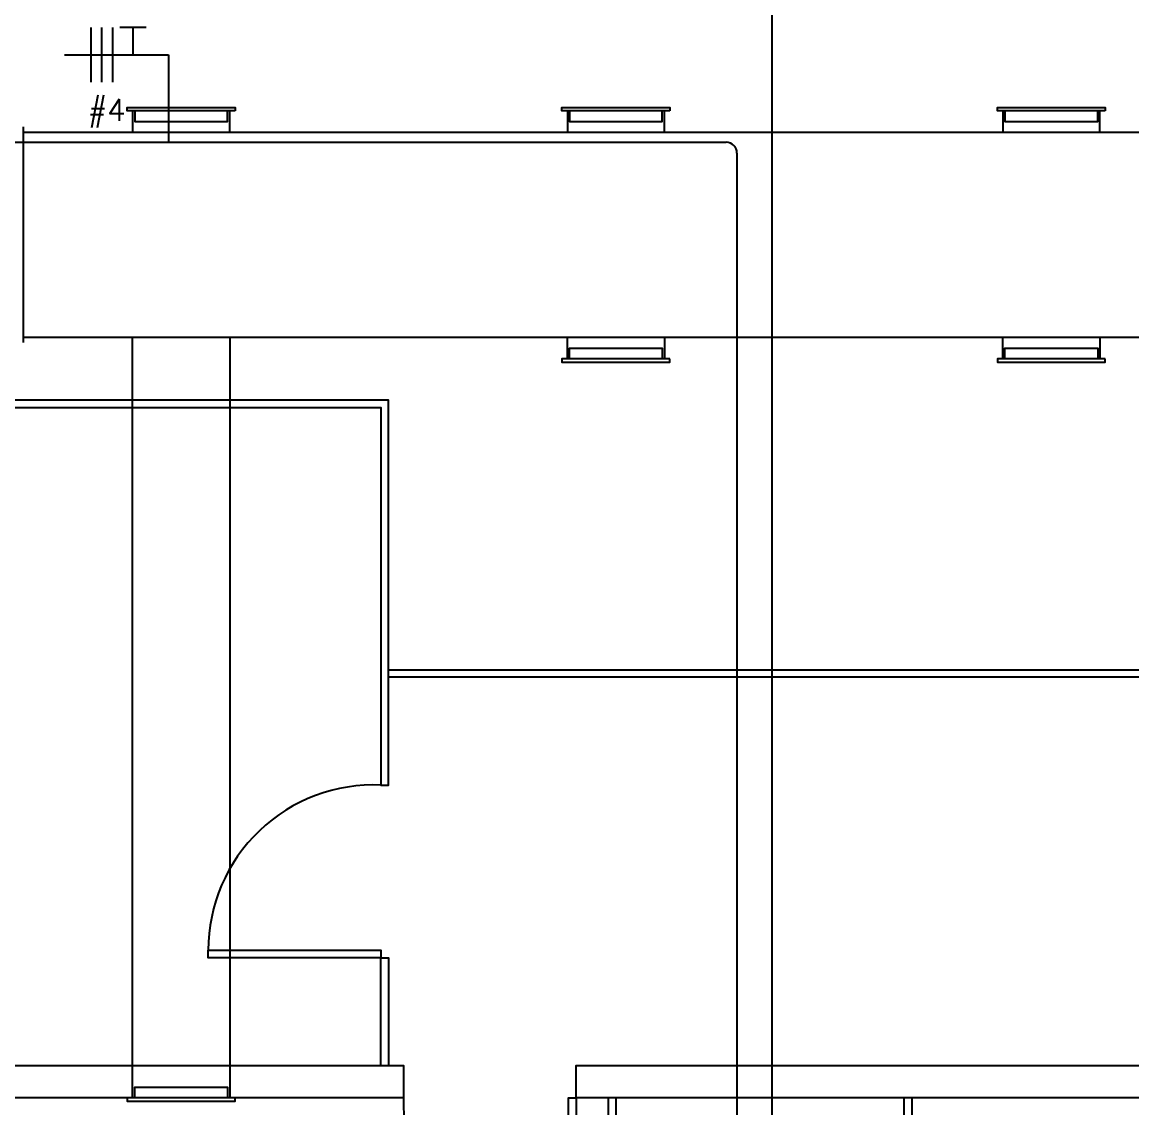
# Model space of a CAD drawing. Header units: metres. Extents: x -367 to 374, y -238 to 224.
# Drawn here: x 346.6 to 351.75, y 188.99 to 194.02 of the extents above; entities that cross this region are included whole.
import ezdxf
from ezdxf.enums import TextEntityAlignment as Align

# ---------------------------------------------------------------- set-up
doc = ezdxf.new("R2010")
doc.units = ezdxf.units.M
for name, color, linetype in [('EL-FIO', 3, 'Continuous'), ('ELE-ALIMENTADORES', 160, 'Continuous'), ('LA_BAU_BASES GERAIS_R00$0$ARQ-XREF-ATT', 8, 'Continuous'), ('LA_BAU_BASES GERAIS_R00$0$BASE', 253, 'Continuous'), ('LA_BAU_BASES GERAIS_R00$0$dutos', 31, 'Continuous')]:
    doc.layers.add(name, color=color, linetype=linetype)
doc.styles.add('LA_BAU_BASES GERAIS_R00$0$R60-125-RS', font='romans.shx', dxfattribs={"height": 0.19})
doc.styles.add('LA_BAU_BASES GERAIS_R00$0$R80-100-RS', font='romans.shx', dxfattribs={"height": 0.203})
doc.styles.get("Standard").update_dxf_attribs({"font": 'romans.shx'})

# ---------------------------------------------------------------- blocks, each defined once
blk = doc.blocks.new('LA_BAU_BASES GERAIS_R00$0$LA_BAU_ALVENARIA SUPERIOR_R01')
at = {"layer": 'LA_BAU_BASES GERAIS_R00$0$BASE', "linetype": 'Continuous', "ltscale": 0.5}
for p, q in [((249.32, 186.5), (249.32, 189.035)), ((249.355, 186.535), (249.355, 189.035))]:
    blk.add_line(p, q, dxfattribs=at)
at = {"layer": 'LA_BAU_BASES GERAIS_R00$0$BASE', "linetype": 'Continuous'}
for points in [[(235.15, 200.25), (245.0223, 200.25), (245.0223, 199.8604), (244.8723, 199.8604), (244.8723, 200.0296), (244.37, 200.0296), (244.37, 199.0796), (244.8723, 199.0796), (244.8723, 199.2593), (245.0223, 199.2593), (245.0223, 198.9296), (244.37, 198.9296), (244.37, 189.185), (248.37, 189.185), (248.37, 189.035), (244.37, 189.035), (244.37, 177.2), (245.4, 177.2), (245.4, 176.8), (245.25, 176.8), (245.25, 176.95), (244.01, 176.95), (244.01, 200), (227.3206, 200)], [(248.3, 191.02), (253.655, 191.02), (253.655, 193.435), (253.74, 193.435), (253.74, 193.4), (253.69, 193.4), (253.69, 190.985), (248.3, 190.985)], [(244.37, 192.235), (248.265, 192.235), (248.265, 190.485), (248.3, 190.485), (248.3, 192.27), (244.37, 192.27)], [(248.265, 189.185), (248.265, 189.685), (248.3, 189.685), (248.3, 189.185)]]:
    blk.add_lwpolyline(points, dxfattribs=at)
for points in [[(247.465, 189.72), (248.265, 189.72), (248.265, 189.685), (247.465, 189.685)], [(251.94, 189.035), (249.17, 189.035), (249.17, 189.185), (251.94, 189.185)], [(249.135, 188.235), (249.135, 189.035), (249.17, 189.035), (249.17, 188.235)]]:
    blk.add_lwpolyline(points, close=True, dxfattribs=at)
at = {"layer": 'LA_BAU_BASES GERAIS_R00$0$BASE', "linetype": 'Continuous', "ltscale": 0.5}
blk.add_lwpolyline([(250.725, 189.035), (250.725, 188.385), (250.69, 188.385), (250.69, 189.035)], dxfattribs=at)
at = {"layer": 'LA_BAU_BASES GERAIS_R00$0$BASE', "linetype": 'Continuous'}
for centre, start, end in [((248.2308, 189.72), 87.4377, 180), ((249.135, 189.0008), 177.4377, 270)]:
    blk.add_arc(centre, 0.7658, start, end, dxfattribs=at)
blk = doc.blocks.new('LA_BAU_BASES GERAIS_R00$0$A$C2E3D5B4E')
at = {"layer": 'LA_BAU_BASES GERAIS_R00$0$dutos', "color": 251}
for p, q in [((-19.1858, 15.6613), (-19.6358, 15.6613)), ((-19.6358, 15.6613), (-19.6358, 15.5613)), ((-19.1858, 15.6613), (-19.6358, 15.6613)), ((-19.6358, 15.6613), (-19.6358, 15.5613)), ((-19.1858, 15.6613), (-19.6358, 15.6613)), ((-19.6358, 15.6613), (-19.6358, 15.5613)), ((-19.1858, 15.6613), (-19.6358, 15.6613)), ((-19.6358, 15.6613), (-19.6358, 15.5613)), ((-19.1858, 15.6613), (-19.6358, 15.6613)), ((-19.6358, 15.6613), (-19.6358, 15.5613)), ((-19.1858, 15.6613), (-19.6358, 15.6613)), ((-19.6358, 15.6613), (-19.6358, 15.5613)), ((-19.1858, 15.6613), (-19.6358, 15.6613)), ((-19.6358, 15.6613), (-19.6358, 15.5613)), ((-19.1858, 15.6613), (-19.6358, 15.6613)), ((-19.6358, 15.6613), (-19.6358, 15.5613)), ((-19.1858, 15.6613), (-19.6358, 15.6613)), ((-19.6358, 15.6613), (-19.6358, 15.5613)), ((-19.1858, 15.6613), (-19.6358, 15.6613)), ((-19.6358, 15.6613), (-19.6358, 15.5613)), ((-19.1858, 15.6613), (-19.6358, 15.6613)), ((-19.6358, 15.6613), (-19.6358, 15.5613)), ((-19.1858, 15.6613), (-19.6358, 15.6613)), ((-19.6358, 15.6613), (-19.6358, 15.5613)), ((-19.1858, 15.6613), (-19.6358, 15.6613)), ((-19.6358, 15.6613), (-19.6358, 15.5613)), ((-19.1858, 15.6613), (-19.6358, 15.6613)), ((-19.6358, 15.6613), (-19.6358, 15.5613)), ((-19.1858, 15.6613), (-19.6358, 15.6613)), ((-19.6358, 15.6613), (-19.6358, 15.5613)), ((-19.1858, 15.6613), (-19.6358, 15.6613)), ((-19.6358, 15.6613), (-19.6358, 15.5613)), ((-19.1858, 15.5613), (-19.1858, 15.6613)), ((-19.1858, 15.5613), (-19.1858, 15.6613)), ((-19.1858, 15.5613), (-19.1858, 15.6613)), ((-19.1858, 15.5613), (-19.1858, 15.6613)), ((-19.1858, 15.5613), (-19.1858, 15.6613)), ((-19.1858, 15.5613), (-19.1858, 15.6613)), ((-19.1858, 15.5613), (-19.1858, 15.6613)), ((-19.1858, 15.5613), (-19.1858, 15.6613)), ((-19.1858, 15.5613), (-19.1858, 15.6613)), ((-19.1858, 15.5613), (-19.1858, 15.6613)), ((-19.1858, 15.5613), (-19.1858, 15.6613)), ((-19.1858, 15.5613), (-19.1858, 15.6613)), ((-19.1858, 15.5613), (-19.1858, 15.6613)), ((-19.1858, 15.5613), (-19.1858, 15.6613)), ((-19.1858, 15.5613), (-19.1858, 15.6613)), ((-19.1858, 15.5613), (-19.1858, 15.6613)), ((-17.1709, 15.6613), (-17.6209, 15.6613)), ((-17.6209, 15.6613), (-17.6209, 15.5613)), ((-17.1709, 15.6613), (-17.6209, 15.6613)), ((-17.6209, 15.6613), (-17.6209, 15.5613)), ((-17.1709, 15.6613), (-17.6209, 15.6613)), ((-17.6209, 15.6613), (-17.6209, 15.5613)), ((-17.1709, 15.6613), (-17.6209, 15.6613)), ((-17.6209, 15.6613), (-17.6209, 15.5613)), ((-17.1709, 15.6613), (-17.6209, 15.6613)), ((-17.6209, 15.6613), (-17.6209, 15.5613)), ((-17.1709, 15.6613), (-17.6209, 15.6613)), ((-17.6209, 15.6613), (-17.6209, 15.5613)), ((-17.1709, 15.6613), (-17.6209, 15.6613)), ((-17.6209, 15.6613), (-17.6209, 15.5613)), ((-17.1709, 15.6613), (-17.6209, 15.6613)), ((-17.6209, 15.6613), (-17.6209, 15.5613)), ((-17.1709, 15.6613), (-17.6209, 15.6613)), ((-17.6209, 15.6613), (-17.6209, 15.5613)), ((-17.1709, 15.6613), (-17.6209, 15.6613)), ((-17.6209, 15.6613), (-17.6209, 15.5613)), ((-17.1709, 15.6613), (-17.6209, 15.6613)), ((-17.6209, 15.6613), (-17.6209, 15.5613)), ((-17.1709, 15.6613), (-17.6209, 15.6613)), ((-17.6209, 15.6613), (-17.6209, 15.5613)), ((-17.1709, 15.6613), (-17.6209, 15.6613)), ((-17.6209, 15.6613), (-17.6209, 15.5613)), ((-17.1709, 15.6613), (-17.6209, 15.6613)), ((-17.6209, 15.6613), (-17.6209, 15.5613)), ((-17.1709, 15.6613), (-17.6209, 15.6613)), ((-17.6209, 15.6613), (-17.6209, 15.5613)), ((-17.1709, 15.6613), (-17.6209, 15.6613)), ((-17.6209, 15.6613), (-17.6209, 15.5613)), ((-17.1709, 15.5613), (-17.1709, 15.6613)), ((-17.1709, 15.5613), (-17.1709, 15.6613)), ((-17.1709, 15.5613), (-17.1709, 15.6613)), ((-17.1709, 15.5613), (-17.1709, 15.6613)), ((-17.1709, 15.5613), (-17.1709, 15.6613)), ((-17.1709, 15.5613), (-17.1709, 15.6613)), ((-17.1709, 15.5613), (-17.1709, 15.6613)), ((-17.1709, 15.5613), (-17.1709, 15.6613)), ((-17.1709, 15.5613), (-17.1709, 15.6613)), ((-17.1709, 15.5613), (-17.1709, 15.6613)), ((-17.1709, 15.5613), (-17.1709, 15.6613)), ((-17.1709, 15.5613), (-17.1709, 15.6613)), ((-17.1709, 15.5613), (-17.1709, 15.6613)), ((-17.1709, 15.5613), (-17.1709, 15.6613)), ((-17.1709, 15.5613), (-17.1709, 15.6613)), ((-17.1709, 15.5613), (-17.1709, 15.6613)), ((-15.1529, 15.6613), (-15.6029, 15.6613)), ((-15.6029, 15.6613), (-15.6029, 15.5613)), ((-15.1529, 15.6613), (-15.6029, 15.6613)), ((-15.6029, 15.6613), (-15.6029, 15.5613)), ((-15.1529, 15.6613), (-15.6029, 15.6613)), ((-15.6029, 15.6613), (-15.6029, 15.5613)), ((-15.1529, 15.6613), (-15.6029, 15.6613)), ((-15.6029, 15.6613), (-15.6029, 15.5613)), ((-15.1529, 15.6613), (-15.6029, 15.6613)), ((-15.6029, 15.6613), (-15.6029, 15.5613)), ((-15.1529, 15.6613), (-15.6029, 15.6613)), ((-15.6029, 15.6613), (-15.6029, 15.5613)), ((-15.1529, 15.6613), (-15.6029, 15.6613)), ((-15.6029, 15.6613), (-15.6029, 15.5613)), ((-15.1529, 15.6613), (-15.6029, 15.6613)), ((-15.6029, 15.6613), (-15.6029, 15.5613)), ((-15.1529, 15.6613), (-15.6029, 15.6613)), ((-15.6029, 15.6613), (-15.6029, 15.5613)), ((-15.1529, 15.6613), (-15.6029, 15.6613)), ((-15.6029, 15.6613), (-15.6029, 15.5613)), ((-15.1529, 15.6613), (-15.6029, 15.6613)), ((-15.6029, 15.6613), (-15.6029, 15.5613)), ((-15.1529, 15.6613), (-15.6029, 15.6613)), ((-15.6029, 15.6613), (-15.6029, 15.5613)), ((-15.1529, 15.6613), (-15.6029, 15.6613)), ((-15.6029, 15.6613), (-15.6029, 15.5613)), ((-15.1529, 15.6613), (-15.6029, 15.6613)), ((-15.6029, 15.6613), (-15.6029, 15.5613)), ((-15.1529, 15.6613), (-15.6029, 15.6613)), ((-15.6029, 15.6613), (-15.6029, 15.5613)), ((-15.1529, 15.6613), (-15.6029, 15.6613)), ((-15.6029, 15.6613), (-15.6029, 15.5613)), ((-15.1529, 15.5613), (-15.1529, 15.6613)), ((-15.1529, 15.5613), (-15.1529, 15.6613)), ((-15.1529, 15.5613), (-15.1529, 15.6613)), ((-15.1529, 15.5613), (-15.1529, 15.6613)), ((-15.1529, 15.5613), (-15.1529, 15.6613)), ((-15.1529, 15.5613), (-15.1529, 15.6613)), ((-15.1529, 15.5613), (-15.1529, 15.6613)), ((-15.1529, 15.5613), (-15.1529, 15.6613)), ((-15.1529, 15.5613), (-15.1529, 15.6613)), ((-15.1529, 15.5613), (-15.1529, 15.6613)), ((-15.1529, 15.5613), (-15.1529, 15.6613)), ((-15.1529, 15.5613), (-15.1529, 15.6613)), ((-15.1529, 15.5613), (-15.1529, 15.6613)), ((-15.1529, 15.5613), (-15.1529, 15.6613)), ((-15.1529, 15.5613), (-15.1529, 15.6613)), ((-15.1529, 15.5613), (-15.1529, 15.6613)), ((-20.1426, 15.5863), (-20.1426, 14.5863)), ((-20.1426, 15.5863), (-20.1426, 14.5863)), ((-20.1426, 15.5863), (-20.1426, 14.5863)), ((-20.1426, 15.5863), (-20.1426, 14.5863)), ((-20.1426, 15.5863), (-20.1426, 14.5863)), ((-20.1426, 15.5863), (-20.1426, 14.5863)), ((-20.1426, 15.5863), (-20.1426, 14.5863)), ((-20.1426, 15.5863), (-20.1426, 14.5863)), ((-20.1426, 15.5863), (-20.1426, 14.5863)), ((-20.1426, 15.5863), (-20.1426, 14.5863)), ((-20.1426, 15.5863), (-20.1426, 14.5863)), ((-20.1426, 15.5863), (-20.1426, 14.5863)), ((-20.1426, 15.5863), (-20.1426, 14.5863)), ((-20.1426, 15.5863), (-20.1426, 14.5863)), ((-20.1426, 15.5863), (-20.1426, 14.5863)), ((-20.1426, 15.5863), (-20.1426, 14.5863)), ((-20.1426, 15.5613), (-14.3689, 15.5613)), ((-20.1426, 15.5613), (-14.3689, 15.5613)), ((-20.1426, 15.5613), (-14.3689, 15.5613)), ((-20.1426, 15.5613), (-14.3689, 15.5613)), ((-20.1426, 15.5613), (-14.3689, 15.5613)), ((-20.1426, 15.5613), (-14.3689, 15.5613)), ((-20.1426, 15.5613), (-14.3689, 15.5613)), ((-20.1426, 15.5613), (-14.3689, 15.5613)), ((-20.1426, 15.5613), (-14.3689, 15.5613)), ((-20.1426, 15.5613), (-14.3689, 15.5613)), ((-20.1426, 15.5613), (-14.3689, 15.5613)), ((-20.1426, 15.5613), (-14.3689, 15.5613)), ((-20.1426, 15.5613), (-14.3689, 15.5613)), ((-20.1426, 15.5613), (-14.3689, 15.5613)), ((-20.1426, 15.5613), (-14.3689, 15.5613)), ((-20.1426, 15.5613), (-14.3689, 15.5613)), ((-20.1426, 14.6113), (-14.3689, 14.6113)), ((-20.1426, 14.6113), (-14.3689, 14.6113)), ((-20.1426, 14.6113), (-14.3689, 14.6113)), ((-20.1426, 14.6113), (-14.3689, 14.6113)), ((-20.1426, 14.6113), (-14.3689, 14.6113)), ((-20.1426, 14.6113), (-14.3689, 14.6113)), ((-20.1426, 14.6113), (-14.3689, 14.6113)), ((-20.1426, 14.6113), (-14.3689, 14.6113)), ((-20.1426, 14.6113), (-14.3689, 14.6113)), ((-20.1426, 14.6113), (-14.3689, 14.6113)), ((-20.1426, 14.6113), (-14.3689, 14.6113)), ((-20.1426, 14.6113), (-14.3689, 14.6113)), ((-20.1426, 14.6113), (-14.3689, 14.6113)), ((-20.1426, 14.6113), (-14.3689, 14.6113)), ((-20.1426, 14.6113), (-14.3689, 14.6113)), ((-20.1426, 14.6113), (-14.3689, 14.6113)), ((-19.6358, 11.085), (-19.6358, 14.6113)), ((-19.6358, 11.085), (-19.6358, 14.6113)), ((-19.6358, 11.085), (-19.6358, 14.6113)), ((-19.6358, 11.085), (-19.6358, 14.6113)), ((-19.6358, 11.085), (-19.6358, 14.6113)), ((-19.6358, 11.085), (-19.6358, 14.6113)), ((-19.6358, 11.085), (-19.6358, 14.6113)), ((-19.6358, 11.085), (-19.6358, 14.6113)), ((-19.6358, 11.085), (-19.6358, 14.6113)), ((-19.6358, 11.085), (-19.6358, 14.6113)), ((-19.6358, 11.085), (-19.6358, 14.6113)), ((-19.6358, 11.085), (-19.6358, 14.6113)), ((-19.6358, 11.085), (-19.6358, 14.6113)), ((-19.6358, 11.085), (-19.6358, 14.6113)), ((-19.6358, 11.085), (-19.6358, 14.6113)), ((-19.6358, 11.085), (-19.6358, 14.6113)), ((-19.1858, 14.6113), (-19.1858, 11.085)), ((-19.1858, 14.6113), (-19.1858, 11.085)), ((-19.1858, 14.6113), (-19.1858, 11.085)), ((-19.1858, 14.6113), (-19.1858, 11.085)), ((-19.1858, 14.6113), (-19.1858, 11.085)), ((-19.1858, 14.6113), (-19.1858, 11.085)), ((-19.1858, 14.6113), (-19.1858, 11.085)), ((-19.1858, 14.6113), (-19.1858, 11.085)), ((-19.1858, 14.6113), (-19.1858, 11.085)), ((-19.1858, 14.6113), (-19.1858, 11.085)), ((-19.1858, 14.6113), (-19.1858, 11.085)), ((-19.1858, 14.6113), (-19.1858, 11.085)), ((-19.1858, 14.6113), (-19.1858, 11.085)), ((-19.1858, 14.6113), (-19.1858, 11.085)), ((-19.1858, 14.6113), (-19.1858, 11.085)), ((-19.1858, 14.6113), (-19.1858, 11.085)), ((-17.6209, 14.5113), (-17.6209, 14.6113)), ((-17.6209, 14.5113), (-17.6209, 14.6113)), ((-17.6209, 14.5113), (-17.6209, 14.6113)), ((-17.6209, 14.5113), (-17.6209, 14.6113)), ((-17.6209, 14.5113), (-17.6209, 14.6113)), ((-17.6209, 14.5113), (-17.6209, 14.6113)), ((-17.6209, 14.5113), (-17.6209, 14.6113)), ((-17.6209, 14.5113), (-17.6209, 14.6113)), ((-17.6209, 14.5113), (-17.6209, 14.6113)), ((-17.6209, 14.5113), (-17.6209, 14.6113)), ((-17.6209, 14.5113), (-17.6209, 14.6113)), ((-17.6209, 14.5113), (-17.6209, 14.6113)), ((-17.6209, 14.5113), (-17.6209, 14.6113)), ((-17.6209, 14.5113), (-17.6209, 14.6113)), ((-17.6209, 14.5113), (-17.6209, 14.6113)), ((-17.6209, 14.5113), (-17.6209, 14.6113)), ((-17.1709, 14.6113), (-17.1709, 14.5113)), ((-17.1709, 14.6113), (-17.1709, 14.5113)), ((-17.1709, 14.6113), (-17.1709, 14.5113)), ((-17.1709, 14.6113), (-17.1709, 14.5113)), ((-17.1709, 14.6113), (-17.1709, 14.5113)), ((-17.1709, 14.6113), (-17.1709, 14.5113)), ((-17.1709, 14.6113), (-17.1709, 14.5113)), ((-17.1709, 14.6113), (-17.1709, 14.5113)), ((-17.1709, 14.6113), (-17.1709, 14.5113)), ((-17.1709, 14.6113), (-17.1709, 14.5113)), ((-17.1709, 14.6113), (-17.1709, 14.5113)), ((-17.1709, 14.6113), (-17.1709, 14.5113)), ((-17.1709, 14.6113), (-17.1709, 14.5113)), ((-17.1709, 14.6113), (-17.1709, 14.5113)), ((-17.1709, 14.6113), (-17.1709, 14.5113)), ((-17.1709, 14.6113), (-17.1709, 14.5113)), ((-15.6029, 14.5113), (-15.6029, 14.6113)), ((-15.6029, 14.5113), (-15.6029, 14.6113)), ((-15.6029, 14.5113), (-15.6029, 14.6113)), ((-15.6029, 14.5113), (-15.6029, 14.6113)), ((-15.6029, 14.5113), (-15.6029, 14.6113)), ((-15.6029, 14.5113), (-15.6029, 14.6113)), ((-15.6029, 14.5113), (-15.6029, 14.6113)), ((-15.6029, 14.5113), (-15.6029, 14.6113)), ((-15.6029, 14.5113), (-15.6029, 14.6113)), ((-15.6029, 14.5113), (-15.6029, 14.6113)), ((-15.6029, 14.5113), (-15.6029, 14.6113)), ((-15.6029, 14.5113), (-15.6029, 14.6113)), ((-15.6029, 14.5113), (-15.6029, 14.6113)), ((-15.6029, 14.5113), (-15.6029, 14.6113)), ((-15.6029, 14.5113), (-15.6029, 14.6113)), ((-15.6029, 14.5113), (-15.6029, 14.6113)), ((-15.1529, 14.6113), (-15.1529, 14.5113)), ((-15.1529, 14.6113), (-15.1529, 14.5113)), ((-15.1529, 14.6113), (-15.1529, 14.5113)), ((-15.1529, 14.6113), (-15.1529, 14.5113)), ((-15.1529, 14.6113), (-15.1529, 14.5113)), ((-15.1529, 14.6113), (-15.1529, 14.5113)), ((-15.1529, 14.6113), (-15.1529, 14.5113)), ((-15.1529, 14.6113), (-15.1529, 14.5113)), ((-15.1529, 14.6113), (-15.1529, 14.5113)), ((-15.1529, 14.6113), (-15.1529, 14.5113)), ((-15.1529, 14.6113), (-15.1529, 14.5113)), ((-15.1529, 14.6113), (-15.1529, 14.5113)), ((-15.1529, 14.6113), (-15.1529, 14.5113)), ((-15.1529, 14.6113), (-15.1529, 14.5113)), ((-15.1529, 14.6113), (-15.1529, 14.5113)), ((-15.1529, 14.6113), (-15.1529, 14.5113)), ((-17.1709, 14.5113), (-17.6209, 14.5113)), ((-17.1709, 14.5113), (-17.6209, 14.5113)), ((-17.1709, 14.5113), (-17.6209, 14.5113)), ((-17.1709, 14.5113), (-17.6209, 14.5113)), ((-17.1709, 14.5113), (-17.6209, 14.5113)), ((-17.1709, 14.5113), (-17.6209, 14.5113)), ((-17.1709, 14.5113), (-17.6209, 14.5113)), ((-17.1709, 14.5113), (-17.6209, 14.5113)), ((-17.1709, 14.5113), (-17.6209, 14.5113)), ((-17.1709, 14.5113), (-17.6209, 14.5113)), ((-17.1709, 14.5113), (-17.6209, 14.5113)), ((-17.1709, 14.5113), (-17.6209, 14.5113)), ((-17.1709, 14.5113), (-17.6209, 14.5113)), ((-17.1709, 14.5113), (-17.6209, 14.5113)), ((-17.1709, 14.5113), (-17.6209, 14.5113)), ((-17.1709, 14.5113), (-17.6209, 14.5113)), ((-15.1529, 14.5113), (-15.6029, 14.5113)), ((-15.1529, 14.5113), (-15.6029, 14.5113)), ((-15.1529, 14.5113), (-15.6029, 14.5113)), ((-15.1529, 14.5113), (-15.6029, 14.5113)), ((-15.1529, 14.5113), (-15.6029, 14.5113)), ((-15.1529, 14.5113), (-15.6029, 14.5113)), ((-15.1529, 14.5113), (-15.6029, 14.5113)), ((-15.1529, 14.5113), (-15.6029, 14.5113)), ((-15.1529, 14.5113), (-15.6029, 14.5113)), ((-15.1529, 14.5113), (-15.6029, 14.5113)), ((-15.1529, 14.5113), (-15.6029, 14.5113)), ((-15.1529, 14.5113), (-15.6029, 14.5113)), ((-15.1529, 14.5113), (-15.6029, 14.5113)), ((-15.1529, 14.5113), (-15.6029, 14.5113)), ((-15.1529, 14.5113), (-15.6029, 14.5113)), ((-15.1529, 14.5113), (-15.6029, 14.5113)), ((-19.1858, 11.085), (-19.6358, 11.085)), ((-19.1858, 11.085), (-19.6358, 11.085)), ((-19.1858, 11.085), (-19.6358, 11.085)), ((-19.1858, 11.085), (-19.6358, 11.085)), ((-19.1858, 11.085), (-19.6358, 11.085)), ((-19.1858, 11.085), (-19.6358, 11.085)), ((-19.1858, 11.085), (-19.6358, 11.085)), ((-19.1858, 11.085), (-19.6358, 11.085)), ((-19.1858, 11.085), (-19.6358, 11.085)), ((-19.1858, 11.085), (-19.6358, 11.085)), ((-19.1858, 11.085), (-19.6358, 11.085)), ((-19.1858, 11.085), (-19.6358, 11.085)), ((-19.1858, 11.085), (-19.6358, 11.085)), ((-19.1858, 11.085), (-19.6358, 11.085)), ((-19.1858, 11.085), (-19.6358, 11.085)), ((-19.1858, 11.085), (-19.6358, 11.085))]:
    blk.add_line(p, q, dxfattribs=at)
for points in [[(-19.1608, 15.6613), (-19.6608, 15.6613), (-19.6608, 15.6763), (-19.1608, 15.6763)], [(-19.1608, 15.6613), (-19.6608, 15.6613), (-19.6608, 15.6763), (-19.1608, 15.6763)], [(-19.1608, 15.6613), (-19.6608, 15.6613), (-19.6608, 15.6763), (-19.1608, 15.6763)], [(-19.1608, 15.6613), (-19.6608, 15.6613), (-19.6608, 15.6763), (-19.1608, 15.6763)], [(-19.1608, 15.6613), (-19.6608, 15.6613), (-19.6608, 15.6763), (-19.1608, 15.6763)], [(-19.1608, 15.6613), (-19.6608, 15.6613), (-19.6608, 15.6763), (-19.1608, 15.6763)], [(-19.1608, 15.6613), (-19.6608, 15.6613), (-19.6608, 15.6763), (-19.1608, 15.6763)], [(-19.1608, 15.6613), (-19.6608, 15.6613), (-19.6608, 15.6763), (-19.1608, 15.6763)], [(-19.1608, 15.6613), (-19.6608, 15.6613), (-19.6608, 15.6763), (-19.1608, 15.6763)], [(-19.1608, 15.6613), (-19.6608, 15.6613), (-19.6608, 15.6763), (-19.1608, 15.6763)], [(-19.1608, 15.6613), (-19.6608, 15.6613), (-19.6608, 15.6763), (-19.1608, 15.6763)], [(-19.1608, 15.6613), (-19.6608, 15.6613), (-19.6608, 15.6763), (-19.1608, 15.6763)], [(-19.1608, 15.6613), (-19.6608, 15.6613), (-19.6608, 15.6763), (-19.1608, 15.6763)], [(-19.1608, 15.6613), (-19.6608, 15.6613), (-19.6608, 15.6763), (-19.1608, 15.6763)], [(-19.1608, 15.6613), (-19.6608, 15.6613), (-19.6608, 15.6763), (-19.1608, 15.6763)], [(-19.1608, 15.6613), (-19.6608, 15.6613), (-19.6608, 15.6763), (-19.1608, 15.6763)], [(-17.1459, 15.6613), (-17.6459, 15.6613), (-17.6459, 15.6763), (-17.1459, 15.6763)], [(-17.1459, 15.6613), (-17.6459, 15.6613), (-17.6459, 15.6763), (-17.1459, 15.6763)], [(-17.1459, 15.6613), (-17.6459, 15.6613), (-17.6459, 15.6763), (-17.1459, 15.6763)], [(-17.1459, 15.6613), (-17.6459, 15.6613), (-17.6459, 15.6763), (-17.1459, 15.6763)], [(-17.1459, 15.6613), (-17.6459, 15.6613), (-17.6459, 15.6763), (-17.1459, 15.6763)], [(-17.1459, 15.6613), (-17.6459, 15.6613), (-17.6459, 15.6763), (-17.1459, 15.6763)], [(-17.1459, 15.6613), (-17.6459, 15.6613), (-17.6459, 15.6763), (-17.1459, 15.6763)], [(-17.1459, 15.6613), (-17.6459, 15.6613), (-17.6459, 15.6763), (-17.1459, 15.6763)], [(-17.1459, 15.6613), (-17.6459, 15.6613), (-17.6459, 15.6763), (-17.1459, 15.6763)], [(-17.1459, 15.6613), (-17.6459, 15.6613), (-17.6459, 15.6763), (-17.1459, 15.6763)], [(-17.1459, 15.6613), (-17.6459, 15.6613), (-17.6459, 15.6763), (-17.1459, 15.6763)], [(-17.1459, 15.6613), (-17.6459, 15.6613), (-17.6459, 15.6763), (-17.1459, 15.6763)], [(-17.1459, 15.6613), (-17.6459, 15.6613), (-17.6459, 15.6763), (-17.1459, 15.6763)], [(-17.1459, 15.6613), (-17.6459, 15.6613), (-17.6459, 15.6763), (-17.1459, 15.6763)], [(-17.1459, 15.6613), (-17.6459, 15.6613), (-17.6459, 15.6763), (-17.1459, 15.6763)], [(-17.1459, 15.6613), (-17.6459, 15.6613), (-17.6459, 15.6763), (-17.1459, 15.6763)], [(-15.1279, 15.6613), (-15.6279, 15.6613), (-15.6279, 15.6763), (-15.1279, 15.6763)], [(-15.1279, 15.6613), (-15.6279, 15.6613), (-15.6279, 15.6763), (-15.1279, 15.6763)], [(-15.1279, 15.6613), (-15.6279, 15.6613), (-15.6279, 15.6763), (-15.1279, 15.6763)], [(-15.1279, 15.6613), (-15.6279, 15.6613), (-15.6279, 15.6763), (-15.1279, 15.6763)], [(-15.1279, 15.6613), (-15.6279, 15.6613), (-15.6279, 15.6763), (-15.1279, 15.6763)], [(-15.1279, 15.6613), (-15.6279, 15.6613), (-15.6279, 15.6763), (-15.1279, 15.6763)], [(-15.1279, 15.6613), (-15.6279, 15.6613), (-15.6279, 15.6763), (-15.1279, 15.6763)], [(-15.1279, 15.6613), (-15.6279, 15.6613), (-15.6279, 15.6763), (-15.1279, 15.6763)], [(-15.1279, 15.6613), (-15.6279, 15.6613), (-15.6279, 15.6763), (-15.1279, 15.6763)], [(-15.1279, 15.6613), (-15.6279, 15.6613), (-15.6279, 15.6763), (-15.1279, 15.6763)], [(-15.1279, 15.6613), (-15.6279, 15.6613), (-15.6279, 15.6763), (-15.1279, 15.6763)], [(-15.1279, 15.6613), (-15.6279, 15.6613), (-15.6279, 15.6763), (-15.1279, 15.6763)], [(-15.1279, 15.6613), (-15.6279, 15.6613), (-15.6279, 15.6763), (-15.1279, 15.6763)], [(-15.1279, 15.6613), (-15.6279, 15.6613), (-15.6279, 15.6763), (-15.1279, 15.6763)], [(-15.1279, 15.6613), (-15.6279, 15.6613), (-15.6279, 15.6763), (-15.1279, 15.6763)], [(-15.1279, 15.6613), (-15.6279, 15.6613), (-15.6279, 15.6763), (-15.1279, 15.6763)], [(-17.1459, 14.5113), (-17.6459, 14.5113), (-17.6459, 14.4963), (-17.1459, 14.4963)], [(-17.1459, 14.5113), (-17.6459, 14.5113), (-17.6459, 14.4963), (-17.1459, 14.4963)], [(-17.1459, 14.5113), (-17.6459, 14.5113), (-17.6459, 14.4963), (-17.1459, 14.4963)], [(-17.1459, 14.5113), (-17.6459, 14.5113), (-17.6459, 14.4963), (-17.1459, 14.4963)], [(-17.1459, 14.5113), (-17.6459, 14.5113), (-17.6459, 14.4963), (-17.1459, 14.4963)], [(-17.1459, 14.5113), (-17.6459, 14.5113), (-17.6459, 14.4963), (-17.1459, 14.4963)], [(-17.1459, 14.5113), (-17.6459, 14.5113), (-17.6459, 14.4963), (-17.1459, 14.4963)], [(-17.1459, 14.5113), (-17.6459, 14.5113), (-17.6459, 14.4963), (-17.1459, 14.4963)], [(-17.1459, 14.5113), (-17.6459, 14.5113), (-17.6459, 14.4963), (-17.1459, 14.4963)], [(-17.1459, 14.5113), (-17.6459, 14.5113), (-17.6459, 14.4963), (-17.1459, 14.4963)], [(-17.1459, 14.5113), (-17.6459, 14.5113), (-17.6459, 14.4963), (-17.1459, 14.4963)], [(-17.1459, 14.5113), (-17.6459, 14.5113), (-17.6459, 14.4963), (-17.1459, 14.4963)], [(-17.1459, 14.5113), (-17.6459, 14.5113), (-17.6459, 14.4963), (-17.1459, 14.4963)], [(-17.1459, 14.5113), (-17.6459, 14.5113), (-17.6459, 14.4963), (-17.1459, 14.4963)], [(-17.1459, 14.5113), (-17.6459, 14.5113), (-17.6459, 14.4963), (-17.1459, 14.4963)], [(-17.1459, 14.5113), (-17.6459, 14.5113), (-17.6459, 14.4963), (-17.1459, 14.4963)], [(-15.1279, 14.5113), (-15.6279, 14.5113), (-15.6279, 14.4963), (-15.1279, 14.4963)], [(-15.1279, 14.5113), (-15.6279, 14.5113), (-15.6279, 14.4963), (-15.1279, 14.4963)], [(-15.1279, 14.5113), (-15.6279, 14.5113), (-15.6279, 14.4963), (-15.1279, 14.4963)], [(-15.1279, 14.5113), (-15.6279, 14.5113), (-15.6279, 14.4963), (-15.1279, 14.4963)], [(-15.1279, 14.5113), (-15.6279, 14.5113), (-15.6279, 14.4963), (-15.1279, 14.4963)], [(-15.1279, 14.5113), (-15.6279, 14.5113), (-15.6279, 14.4963), (-15.1279, 14.4963)], [(-15.1279, 14.5113), (-15.6279, 14.5113), (-15.6279, 14.4963), (-15.1279, 14.4963)], [(-15.1279, 14.5113), (-15.6279, 14.5113), (-15.6279, 14.4963), (-15.1279, 14.4963)], [(-15.1279, 14.5113), (-15.6279, 14.5113), (-15.6279, 14.4963), (-15.1279, 14.4963)], [(-15.1279, 14.5113), (-15.6279, 14.5113), (-15.6279, 14.4963), (-15.1279, 14.4963)], [(-15.1279, 14.5113), (-15.6279, 14.5113), (-15.6279, 14.4963), (-15.1279, 14.4963)], [(-15.1279, 14.5113), (-15.6279, 14.5113), (-15.6279, 14.4963), (-15.1279, 14.4963)], [(-15.1279, 14.5113), (-15.6279, 14.5113), (-15.6279, 14.4963), (-15.1279, 14.4963)], [(-15.1279, 14.5113), (-15.6279, 14.5113), (-15.6279, 14.4963), (-15.1279, 14.4963)], [(-15.1279, 14.5113), (-15.6279, 14.5113), (-15.6279, 14.4963), (-15.1279, 14.4963)], [(-15.1279, 14.5113), (-15.6279, 14.5113), (-15.6279, 14.4963), (-15.1279, 14.4963)], [(-19.1608, 11.085), (-19.6608, 11.085), (-19.6608, 11.07), (-19.1608, 11.07)], [(-19.1608, 11.085), (-19.6608, 11.085), (-19.6608, 11.07), (-19.1608, 11.07)], [(-19.1608, 11.085), (-19.6608, 11.085), (-19.6608, 11.07), (-19.1608, 11.07)], [(-19.1608, 11.085), (-19.6608, 11.085), (-19.6608, 11.07), (-19.1608, 11.07)], [(-19.1608, 11.085), (-19.6608, 11.085), (-19.6608, 11.07), (-19.1608, 11.07)], [(-19.1608, 11.085), (-19.6608, 11.085), (-19.6608, 11.07), (-19.1608, 11.07)], [(-19.1608, 11.085), (-19.6608, 11.085), (-19.6608, 11.07), (-19.1608, 11.07)], [(-19.1608, 11.085), (-19.6608, 11.085), (-19.6608, 11.07), (-19.1608, 11.07)], [(-19.1608, 11.085), (-19.6608, 11.085), (-19.6608, 11.07), (-19.1608, 11.07)], [(-19.1608, 11.085), (-19.6608, 11.085), (-19.6608, 11.07), (-19.1608, 11.07)], [(-19.1608, 11.085), (-19.6608, 11.085), (-19.6608, 11.07), (-19.1608, 11.07)], [(-19.1608, 11.085), (-19.6608, 11.085), (-19.6608, 11.07), (-19.1608, 11.07)], [(-19.1608, 11.085), (-19.6608, 11.085), (-19.6608, 11.07), (-19.1608, 11.07)], [(-19.1608, 11.085), (-19.6608, 11.085), (-19.6608, 11.07), (-19.1608, 11.07)], [(-19.1608, 11.085), (-19.6608, 11.085), (-19.6608, 11.07), (-19.1608, 11.07)], [(-19.1608, 11.085), (-19.6608, 11.085), (-19.6608, 11.07), (-19.1608, 11.07)]]:
    blk.add_lwpolyline(points, close=True, dxfattribs=at)
for points in [[(-19.6258, 15.6613), (-19.6258, 15.6113), (-19.1958, 15.6113), (-19.1958, 15.6613)], [(-19.6258, 15.6613), (-19.6258, 15.6113), (-19.1958, 15.6113), (-19.1958, 15.6613)], [(-19.6258, 15.6613), (-19.6258, 15.6113), (-19.1958, 15.6113), (-19.1958, 15.6613)], [(-19.6258, 15.6613), (-19.6258, 15.6113), (-19.1958, 15.6113), (-19.1958, 15.6613)], [(-19.6258, 15.6613), (-19.6258, 15.6113), (-19.1958, 15.6113), (-19.1958, 15.6613)], [(-19.6258, 15.6613), (-19.6258, 15.6113), (-19.1958, 15.6113), (-19.1958, 15.6613)], [(-19.6258, 15.6613), (-19.6258, 15.6113), (-19.1958, 15.6113), (-19.1958, 15.6613)], [(-19.6258, 15.6613), (-19.6258, 15.6113), (-19.1958, 15.6113), (-19.1958, 15.6613)], [(-19.6258, 15.6613), (-19.6258, 15.6113), (-19.1958, 15.6113), (-19.1958, 15.6613)], [(-19.6258, 15.6613), (-19.6258, 15.6113), (-19.1958, 15.6113), (-19.1958, 15.6613)], [(-19.6258, 15.6613), (-19.6258, 15.6113), (-19.1958, 15.6113), (-19.1958, 15.6613)], [(-19.6258, 15.6613), (-19.6258, 15.6113), (-19.1958, 15.6113), (-19.1958, 15.6613)], [(-19.6258, 15.6613), (-19.6258, 15.6113), (-19.1958, 15.6113), (-19.1958, 15.6613)], [(-19.6258, 15.6613), (-19.6258, 15.6113), (-19.1958, 15.6113), (-19.1958, 15.6613)], [(-19.6258, 15.6613), (-19.6258, 15.6113), (-19.1958, 15.6113), (-19.1958, 15.6613)], [(-19.6258, 15.6613), (-19.6258, 15.6113), (-19.1958, 15.6113), (-19.1958, 15.6613)], [(-17.6109, 15.6613), (-17.6109, 15.6113), (-17.1809, 15.6113), (-17.1809, 15.6613)], [(-17.6109, 15.6613), (-17.6109, 15.6113), (-17.1809, 15.6113), (-17.1809, 15.6613)], [(-17.6109, 15.6613), (-17.6109, 15.6113), (-17.1809, 15.6113), (-17.1809, 15.6613)], [(-17.6109, 15.6613), (-17.6109, 15.6113), (-17.1809, 15.6113), (-17.1809, 15.6613)], [(-17.6109, 15.6613), (-17.6109, 15.6113), (-17.1809, 15.6113), (-17.1809, 15.6613)], [(-17.6109, 15.6613), (-17.6109, 15.6113), (-17.1809, 15.6113), (-17.1809, 15.6613)], [(-17.6109, 15.6613), (-17.6109, 15.6113), (-17.1809, 15.6113), (-17.1809, 15.6613)], [(-17.6109, 15.6613), (-17.6109, 15.6113), (-17.1809, 15.6113), (-17.1809, 15.6613)], [(-17.6109, 15.6613), (-17.6109, 15.6113), (-17.1809, 15.6113), (-17.1809, 15.6613)], [(-17.6109, 15.6613), (-17.6109, 15.6113), (-17.1809, 15.6113), (-17.1809, 15.6613)], [(-17.6109, 15.6613), (-17.6109, 15.6113), (-17.1809, 15.6113), (-17.1809, 15.6613)], [(-17.6109, 15.6613), (-17.6109, 15.6113), (-17.1809, 15.6113), (-17.1809, 15.6613)], [(-17.6109, 15.6613), (-17.6109, 15.6113), (-17.1809, 15.6113), (-17.1809, 15.6613)], [(-17.6109, 15.6613), (-17.6109, 15.6113), (-17.1809, 15.6113), (-17.1809, 15.6613)], [(-17.6109, 15.6613), (-17.6109, 15.6113), (-17.1809, 15.6113), (-17.1809, 15.6613)], [(-17.6109, 15.6613), (-17.6109, 15.6113), (-17.1809, 15.6113), (-17.1809, 15.6613)], [(-15.5929, 15.6613), (-15.5929, 15.6113), (-15.1629, 15.6113), (-15.1629, 15.6613)], [(-15.5929, 15.6613), (-15.5929, 15.6113), (-15.1629, 15.6113), (-15.1629, 15.6613)], [(-15.5929, 15.6613), (-15.5929, 15.6113), (-15.1629, 15.6113), (-15.1629, 15.6613)], [(-15.5929, 15.6613), (-15.5929, 15.6113), (-15.1629, 15.6113), (-15.1629, 15.6613)], [(-15.5929, 15.6613), (-15.5929, 15.6113), (-15.1629, 15.6113), (-15.1629, 15.6613)], [(-15.5929, 15.6613), (-15.5929, 15.6113), (-15.1629, 15.6113), (-15.1629, 15.6613)], [(-15.5929, 15.6613), (-15.5929, 15.6113), (-15.1629, 15.6113), (-15.1629, 15.6613)], [(-15.5929, 15.6613), (-15.5929, 15.6113), (-15.1629, 15.6113), (-15.1629, 15.6613)], [(-15.5929, 15.6613), (-15.5929, 15.6113), (-15.1629, 15.6113), (-15.1629, 15.6613)], [(-15.5929, 15.6613), (-15.5929, 15.6113), (-15.1629, 15.6113), (-15.1629, 15.6613)], [(-15.5929, 15.6613), (-15.5929, 15.6113), (-15.1629, 15.6113), (-15.1629, 15.6613)], [(-15.5929, 15.6613), (-15.5929, 15.6113), (-15.1629, 15.6113), (-15.1629, 15.6613)], [(-15.5929, 15.6613), (-15.5929, 15.6113), (-15.1629, 15.6113), (-15.1629, 15.6613)], [(-15.5929, 15.6613), (-15.5929, 15.6113), (-15.1629, 15.6113), (-15.1629, 15.6613)], [(-15.5929, 15.6613), (-15.5929, 15.6113), (-15.1629, 15.6113), (-15.1629, 15.6613)], [(-15.5929, 15.6613), (-15.5929, 15.6113), (-15.1629, 15.6113), (-15.1629, 15.6613)], [(-17.6109, 14.5113), (-17.6109, 14.5613), (-17.1809, 14.5613), (-17.1809, 14.5113)], [(-17.6109, 14.5113), (-17.6109, 14.5613), (-17.1809, 14.5613), (-17.1809, 14.5113)], [(-17.6109, 14.5113), (-17.6109, 14.5613), (-17.1809, 14.5613), (-17.1809, 14.5113)], [(-17.6109, 14.5113), (-17.6109, 14.5613), (-17.1809, 14.5613), (-17.1809, 14.5113)], [(-17.6109, 14.5113), (-17.6109, 14.5613), (-17.1809, 14.5613), (-17.1809, 14.5113)], [(-17.6109, 14.5113), (-17.6109, 14.5613), (-17.1809, 14.5613), (-17.1809, 14.5113)], [(-17.6109, 14.5113), (-17.6109, 14.5613), (-17.1809, 14.5613), (-17.1809, 14.5113)], [(-17.6109, 14.5113), (-17.6109, 14.5613), (-17.1809, 14.5613), (-17.1809, 14.5113)], [(-17.6109, 14.5113), (-17.6109, 14.5613), (-17.1809, 14.5613), (-17.1809, 14.5113)], [(-17.6109, 14.5113), (-17.6109, 14.5613), (-17.1809, 14.5613), (-17.1809, 14.5113)], [(-17.6109, 14.5113), (-17.6109, 14.5613), (-17.1809, 14.5613), (-17.1809, 14.5113)], [(-17.6109, 14.5113), (-17.6109, 14.5613), (-17.1809, 14.5613), (-17.1809, 14.5113)], [(-17.6109, 14.5113), (-17.6109, 14.5613), (-17.1809, 14.5613), (-17.1809, 14.5113)], [(-17.6109, 14.5113), (-17.6109, 14.5613), (-17.1809, 14.5613), (-17.1809, 14.5113)], [(-17.6109, 14.5113), (-17.6109, 14.5613), (-17.1809, 14.5613), (-17.1809, 14.5113)], [(-17.6109, 14.5113), (-17.6109, 14.5613), (-17.1809, 14.5613), (-17.1809, 14.5113)], [(-15.5929, 14.5113), (-15.5929, 14.5613), (-15.1629, 14.5613), (-15.1629, 14.5113)], [(-15.5929, 14.5113), (-15.5929, 14.5613), (-15.1629, 14.5613), (-15.1629, 14.5113)], [(-15.5929, 14.5113), (-15.5929, 14.5613), (-15.1629, 14.5613), (-15.1629, 14.5113)], [(-15.5929, 14.5113), (-15.5929, 14.5613), (-15.1629, 14.5613), (-15.1629, 14.5113)], [(-15.5929, 14.5113), (-15.5929, 14.5613), (-15.1629, 14.5613), (-15.1629, 14.5113)], [(-15.5929, 14.5113), (-15.5929, 14.5613), (-15.1629, 14.5613), (-15.1629, 14.5113)], [(-15.5929, 14.5113), (-15.5929, 14.5613), (-15.1629, 14.5613), (-15.1629, 14.5113)], [(-15.5929, 14.5113), (-15.5929, 14.5613), (-15.1629, 14.5613), (-15.1629, 14.5113)], [(-15.5929, 14.5113), (-15.5929, 14.5613), (-15.1629, 14.5613), (-15.1629, 14.5113)], [(-15.5929, 14.5113), (-15.5929, 14.5613), (-15.1629, 14.5613), (-15.1629, 14.5113)], [(-15.5929, 14.5113), (-15.5929, 14.5613), (-15.1629, 14.5613), (-15.1629, 14.5113)], [(-15.5929, 14.5113), (-15.5929, 14.5613), (-15.1629, 14.5613), (-15.1629, 14.5113)], [(-15.5929, 14.5113), (-15.5929, 14.5613), (-15.1629, 14.5613), (-15.1629, 14.5113)], [(-15.5929, 14.5113), (-15.5929, 14.5613), (-15.1629, 14.5613), (-15.1629, 14.5113)], [(-15.5929, 14.5113), (-15.5929, 14.5613), (-15.1629, 14.5613), (-15.1629, 14.5113)], [(-15.5929, 14.5113), (-15.5929, 14.5613), (-15.1629, 14.5613), (-15.1629, 14.5113)], [(-19.6258, 11.085), (-19.6258, 11.135), (-19.1958, 11.135), (-19.1958, 11.085)], [(-19.6258, 11.085), (-19.6258, 11.135), (-19.1958, 11.135), (-19.1958, 11.085)], [(-19.6258, 11.085), (-19.6258, 11.135), (-19.1958, 11.135), (-19.1958, 11.085)], [(-19.6258, 11.085), (-19.6258, 11.135), (-19.1958, 11.135), (-19.1958, 11.085)], [(-19.6258, 11.085), (-19.6258, 11.135), (-19.1958, 11.135), (-19.1958, 11.085)], [(-19.6258, 11.085), (-19.6258, 11.135), (-19.1958, 11.135), (-19.1958, 11.085)], [(-19.6258, 11.085), (-19.6258, 11.135), (-19.1958, 11.135), (-19.1958, 11.085)], [(-19.6258, 11.085), (-19.6258, 11.135), (-19.1958, 11.135), (-19.1958, 11.085)], [(-19.6258, 11.085), (-19.6258, 11.135), (-19.1958, 11.135), (-19.1958, 11.085)], [(-19.6258, 11.085), (-19.6258, 11.135), (-19.1958, 11.135), (-19.1958, 11.085)], [(-19.6258, 11.085), (-19.6258, 11.135), (-19.1958, 11.135), (-19.1958, 11.085)], [(-19.6258, 11.085), (-19.6258, 11.135), (-19.1958, 11.135), (-19.1958, 11.085)], [(-19.6258, 11.085), (-19.6258, 11.135), (-19.1958, 11.135), (-19.1958, 11.085)], [(-19.6258, 11.085), (-19.6258, 11.135), (-19.1958, 11.135), (-19.1958, 11.085)], [(-19.6258, 11.085), (-19.6258, 11.135), (-19.1958, 11.135), (-19.1958, 11.085)], [(-19.6258, 11.085), (-19.6258, 11.135), (-19.1958, 11.135), (-19.1958, 11.085)]]:
    blk.add_lwpolyline(points, dxfattribs=at)
blk = doc.blocks.new('LA_BAU_BASES GERAIS_R00')
at = {"layer": 'LA_BAU_BASES GERAIS_R00$0$ARQ-XREF-ATT'}
blk.add_blockref('LA_BAU_BASES GERAIS_R00$0$A$C2E3D5B4E', (366.75, 177.95), dxfattribs=at)
at = {"layer": 'LA_BAU_BASES GERAIS_R00$0$BASE'}
blk.add_blockref('LA_BAU_BASES GERAIS_R00$0$LA_BAU_ALVENARIA SUPERIOR_R01', (100, 0), dxfattribs=at)
at = {"layer": 'LA_BAU_BASES GERAIS_R00$0$BASE', "style": 'LA_BAU_BASES GERAIS_R00$0$R60-125-RS'}
for p in [(242.7816, 218.9192), (358.6366, 192.9642)]:
    blk.add_attdef('S', text='', height=0.19, rotation=90, dxfattribs=at).set_placement(p, align=Align.MIDDLE_CENTER)
at = {"layer": 'LA_BAU_BASES GERAIS_R00$0$BASE', "style": 'LA_BAU_BASES GERAIS_R00$0$R80-100-RS'}
blk.add_attdef('ACESSO', text='', height=0.203, dxfattribs=at).set_placement((365.9223, 191.9868), align=Align.TOP_CENTER)
at = {"layer": 'LA_BAU_BASES GERAIS_R00$0$BASE', "style": 'LA_BAU_BASES GERAIS_R00$0$R60-125-RS'}
blk.add_attdef('S', text='', height=0.19, dxfattribs=at).set_placement((266.1142, 180.9134), align=Align.MIDDLE_CENTER)

msp = doc.modelspace()

# ---------------------------------------------------------------- linework, layer by layer
at = {"layer": 'EL-FIO', "color": 160}
for p, q in [((350.0775, 199.9717), (350.0775, 188.8157)), ((345.1609, 193.4653), (349.865, 193.4653)), ((349.915, 193.4153), (349.915, 177.45))]:
    msp.add_line(p, q, dxfattribs=at)
msp.add_arc((349.865, 193.4153), 0.05, 360, 90, dxfattribs=at)
at = {"layer": 'ELE-ALIMENTADORES', "color": 20}
for p, q in [((346.9218, 193.7431), (346.9218, 193.9965)), ((346.9717, 193.7431), (346.9717, 193.9965)), ((347.0217, 193.7431), (347.0217, 193.9965))]:
    msp.add_line(p, q, dxfattribs=at)
at = {"layer": 'ELE-ALIMENTADORES', "color": 20, "linetype": 'Continuous'}
for p, q in [((347.177, 193.9965), (347.055, 193.9965)), ((347.116, 193.8698), (347.116, 193.9965))]:
    msp.add_line(p, q, dxfattribs=at)
at = {"layer": 'ELE-ALIMENTADORES', "color": 2}
for p, q in [((346.7985, 193.8698), (347.2804, 193.8698)), ((347.2804, 193.8698), (347.2804, 193.4653))]:
    msp.add_line(p, q, dxfattribs=at)

# ---------------------------------------------------------------- block references
msp.add_blockref('LA_BAU_BASES GERAIS_R00', (0, 0), dxfattribs=at)

# ---------------------------------------------------------------- texts
at = {"layer": 'ELE-ALIMENTADORES', "color": 20}
msp.add_text('#4', height=0.1, dxfattribs=at).set_placement((346.9064, 193.5649))

doc.saveas('drawing.dxf')
